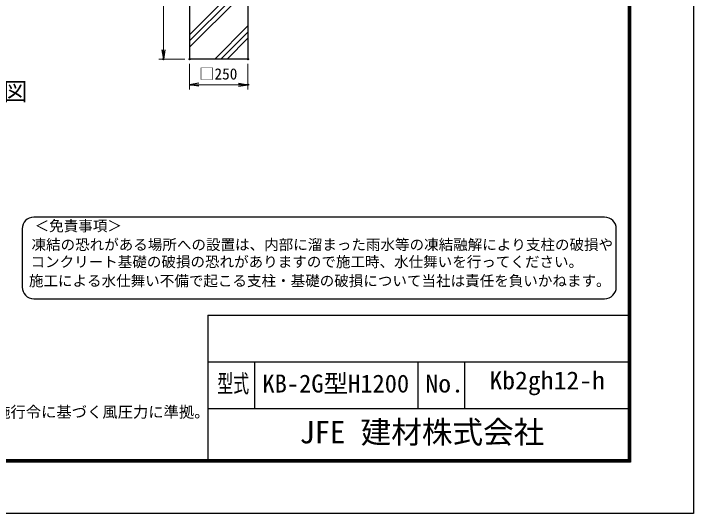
# Model space of a CAD drawing. Units: millimetres, scale not verified. Extents: x -4200 to 4200, y -2970 to 2970.
# Drawn here: x 1288 to 4200, y -2970 to -827 of the extents above; entities that cross this region are included whole.
import ezdxf
from ezdxf.enums import TextEntityAlignment as Align

# ---------------------------------------------------------------- set-up
doc = ezdxf.new("R2010")
doc.units = ezdxf.units.MM
doc.header["$LTSCALE"] = 10
doc.header["$PDMODE"] = 32
doc.header["$PDSIZE"] = 5
for name, color, linetype, lineweight in [('0-0_D-TTL-TXT', 7, 'Continuous', 25), ('0-1_D-TTL', 7, 'Continuous', 25), ('0-4_D-STR-DIM', 7, 'Continuous', 13), ('0-8_D-STR4', 7, 'Continuous', 25), ('0-A_D-DCR-HCH', 7, 'Continuous', 13)]:
    doc.layers.add(name, color=color, linetype=linetype, lineweight=lineweight)
doc.layers.add('0-5_0', color=7, linetype='Continuous')
doc.layers.add('0-6_DEFPOINTS', color=7, linetype='Continuous')
doc.styles.add('ＭＳ ゴシック', font='')
doc.styles.get('ＭＳ ゴシック').set_extended_font_data('MS Gothic')

# ---------------------------------------------------------------- blocks, each defined once
blk = doc.blocks.new('_Open')
at = {"layer": '0-5_0'}
blk.add_line((-10, 1.667), (0, 0), dxfattribs=at)
blk.add_lwpolyline([(-10, -1.667), (0, 0), (-10, 0)], dxfattribs=at)

msp = doc.modelspace()

# ---------------------------------------------------------------- linework, layer by layer
at = {"layer": '0-0_D-TTL-TXT', "color": 2}
for p, q in [((3819.7, -1699.68), (1374.15, -1699.68)), ((1324.15, -1749.68), (1324.15, -1999.68)), ((3869.7, -1999.68), (3869.7, -1749.68)), ((1374.15, -2049.68), (3819.7, -2049.68))]:
    msp.add_line(p, q, dxfattribs=at)
for centre, start, end in [((1374.15, -1749.68), 90, 180), ((3819.7, -1749.68), 0, 90), ((1374.15, -1999.68), 180, 270), ((3819.7, -1999.68), 270, 0)]:
    msp.add_arc(centre, 50, start, end, dxfattribs=at)
at = {"layer": '0-1_D-TTL'}
for p, q in [((2120, -2120), (2120, -2740)), ((2120, -2120), (3920, -2120)), ((2120, -2320), (3920, -2320)), ((2320, -2320), (2320, -2520)), ((3020, -2320), (3020, -2520)), ((3220, -2320), (3220, -2520)), ((2120, -2520), (3920, -2520))]:
    msp.add_line(p, q, dxfattribs=at)
at = {"layer": '0-1_D-TTL', "color": 2}
msp.add_lwpolyline([(-4200, 2970), (4200, 2970), (4200, -2970), (-4200, -2970)], close=True, dxfattribs=at)
at = {"layer": '0-1_D-TTL'}
for points in [[(-3930, 2750), (3930, 2750), (3930, -2750), (-3930, -2750)], [(-3927.5, 2747.5), (3927.5, 2747.5), (3927.5, -2747.5), (-3927.5, -2747.5)], [(-3925, 2745), (3925, 2745), (3925, -2745), (-3925, -2745)], [(-3922.5, 2742.5), (3922.5, 2742.5), (3922.5, -2742.5), (-3922.5, -2742.5)], [(-3920, 2740), (3920, 2740), (3920, -2740), (-3920, -2740)]]:
    msp.add_lwpolyline(points, close=True, dxfattribs=at)
at = {"layer": '0-4_D-STR-DIM'}
for p, q in [((1929.39, -462.58), (1929.39, -982.58)), ((2021.7, -1022.58), (1909.39, -1022.58)), ((2041.7, -1042.58), (2041.7, -1151.97)), ((2291.7, -1042.58), (2291.7, -1151.97)), ((2081.7, -1131.97), (2251.7, -1131.97))]:
    msp.add_line(p, q, dxfattribs=at)
at = {"layer": '0-6_DEFPOINTS'}
for p in [(1929.39, -1022.58), (2041.7, -1022.58), (2041.7, -1022.58), (2291.7, -1022.58), (2291.7, -1131.97)]:
    msp.add_point(p, dxfattribs=at)
at = {"layer": '0-8_D-STR4'}
for p, q in [((2041.7, -422.58), (2041.7, -1022.58)), ((2291.7, -422.58), (2291.7, -1022.58)), ((2291.7, -1022.58), (2041.7, -1022.58))]:
    msp.add_line(p, q, dxfattribs=at)
at = {"layer": '0-A_D-DCR-HCH'}
for p, q in [((2041.7, -970.94), (2291.7, -720.94)), ((2041.7, -944.42), (2213.54, -772.58)), ((2041.7, -917.91), (2187.03, -772.58)), ((2149.16, -1022.58), (2291.7, -880.04)), ((2175.67, -1022.58), (2291.7, -906.55)), ((2202.19, -1022.58), (2291.7, -933.07))]:
    msp.add_line(p, q, dxfattribs=at)

# ---------------------------------------------------------------- block references
at = {"layer": '0-4_D-STR-DIM', "xscale": 4, "yscale": 4}
for p, rotation in [((1929.39, -1022.58), 270), ((2041.7, -1131.97), 180)]:
    msp.add_blockref('_Open', p, dxfattribs=dict(at, rotation=rotation))
msp.add_blockref('_Open', (2291.7, -1131.97), dxfattribs=at)

# ---------------------------------------------------------------- texts
at = {"layer": '0-0_D-TTL-TXT', "style": 'ＭＳ ゴシック'}
for s, height, p in [('正\u3000面\u3000図', 76.98, (822.13, -1222.2)), ('＜免責事項＞ \u3000\u3000', 45.67, (1377.86, -1773.86)), ('凍結の恐れがある場所への設置は、内部に溜まった雨水等の凍結融解により支柱の破損や', 45.67, (1364.34, -1854.36)), ('コンクリート基礎の破損の恐れがありますので施工時、水仕舞いを行ってください。', 45.67, (1360.22, -1927.78)), ('施工による水仕舞い不備で起こる支柱・基礎の破損について当社は責任を負いかねます。 ', 45.67, (1353.23, -2009.27)), ('KB-2G型H1200', 76.97, (2353.73, -2474.8)), ('（設計条件）風荷重：昭和57年改正 建築基準法・同施行令に基づく風圧力に準拠。', 48.09, (-332.45, -2573.6)), ('JFE 建材株式会社', 96.19, (2512.38, -2698.5))]:
    msp.add_text(s, height=height, dxfattribs=at).set_placement(p, align=Align.BOTTOM_LEFT)
for s, width, p in [('Kb2gh12-h', 1.05, (3326, -2461.47)), ('型式', 0.65, (2160.27, -2474.8)), ('No.', 1.05, (3052, -2474.8))]:
    msp.add_text(s, height=76.98, dxfattribs=dict(at, width=width)).set_placement(p, align=Align.BOTTOM_LEFT)
at = {"layer": '0-4_D-STR-DIM', "style": 'ＭＳ ゴシック'}
msp.add_text('□250', height=48.09, dxfattribs=at).set_placement((2082.55, -1124.22), align=Align.BOTTOM_LEFT)

doc.saveas('drawing.dxf')
